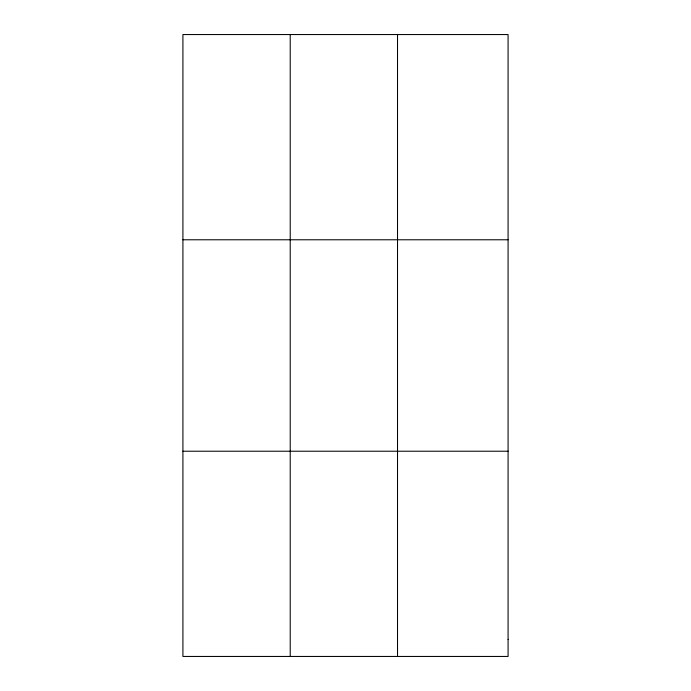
<?xml version="1.0" encoding="UTF-8"?>
<svg xmlns="http://www.w3.org/2000/svg" width="691" height="691" viewBox="0 0 691 691"><rect width="100%" height="100%" fill="white"/><g stroke="black" fill="none" stroke-linecap="round" stroke-linejoin="round"><path stroke-width="1.04" d="M290.22 34.55L290.22 656.45M397.524 34.55L397.524 656.45M182.916 239.777L508.084 239.777M182.916 451.223L508.084 451.223M508.084 639.348L508.084 656.45L182.916 656.45L182.916 34.55L508.084 34.55L508.084 639.348"/></g></svg>
